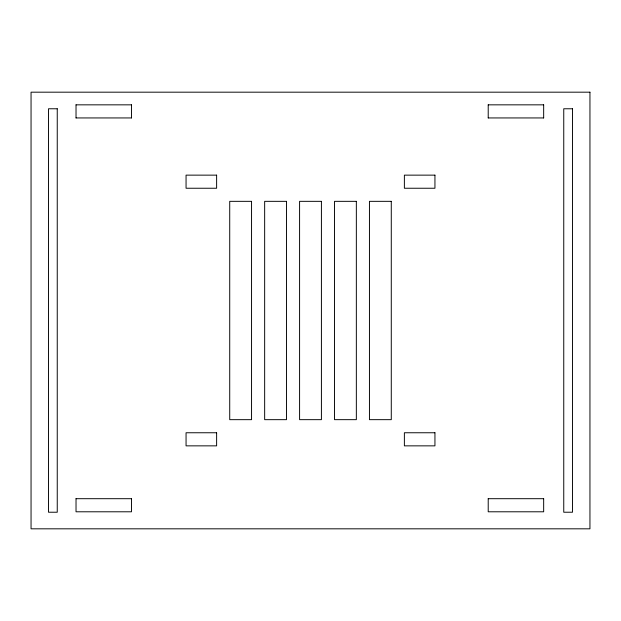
<?xml version="1.0" encoding="UTF-8"?>
<svg xmlns="http://www.w3.org/2000/svg" width="621" height="621" viewBox="0 0 621 621"><rect width="100%" height="100%" fill="white"/><g stroke="black" fill="none" stroke-linecap="round" stroke-linejoin="round"><path stroke-width="0.93" d="M76.026 104.84L131.481 104.84M488.215 104.84L543.662 104.84M76.026 117.943L131.481 117.943M488.215 117.943L543.662 117.943M76.026 498.694L131.481 498.694M488.215 498.694L543.662 498.694M543.662 104.84L543.662 117.943M543.662 498.694L543.662 511.789L488.215 511.789L488.215 498.694M488.215 104.84L488.215 117.943M131.481 104.84L131.481 117.943M131.481 498.694L131.473 511.789L76.026 511.789L76.026 498.694M76.026 104.84L76.026 117.943M589.95 92.18L31.05 92.18L31.05 528.82L589.95 528.82L589.95 92.18M57.248 108.776L48.516 108.768L48.516 512.224L57.248 512.232L57.248 108.776M572.484 108.776L563.752 108.768L563.752 512.232L572.484 512.224L572.484 108.776M216.62 175.145L186.059 175.138L186.059 188.241L216.62 188.241L216.62 175.145M434.941 175.138L404.38 175.145L404.38 188.241L434.941 188.241L434.941 175.145M251.552 201.344L229.723 201.336L229.723 419.664L251.552 419.664L251.552 201.344M286.483 201.344L264.655 201.336L264.655 419.664L286.483 419.664L286.483 201.344M321.414 201.344L299.586 201.336L299.586 419.656L321.414 419.664L321.414 201.344M356.345 201.336L334.517 201.344L334.517 419.656L356.345 419.664L356.345 201.336M391.277 201.336L369.448 201.344L369.448 419.656L391.277 419.664L391.277 201.344M216.62 432.759L186.059 432.759L186.059 445.855L216.62 445.855L216.62 432.759M434.941 432.759L404.38 432.759L404.38 445.855L434.941 445.855L434.941 432.759"/></g></svg>
